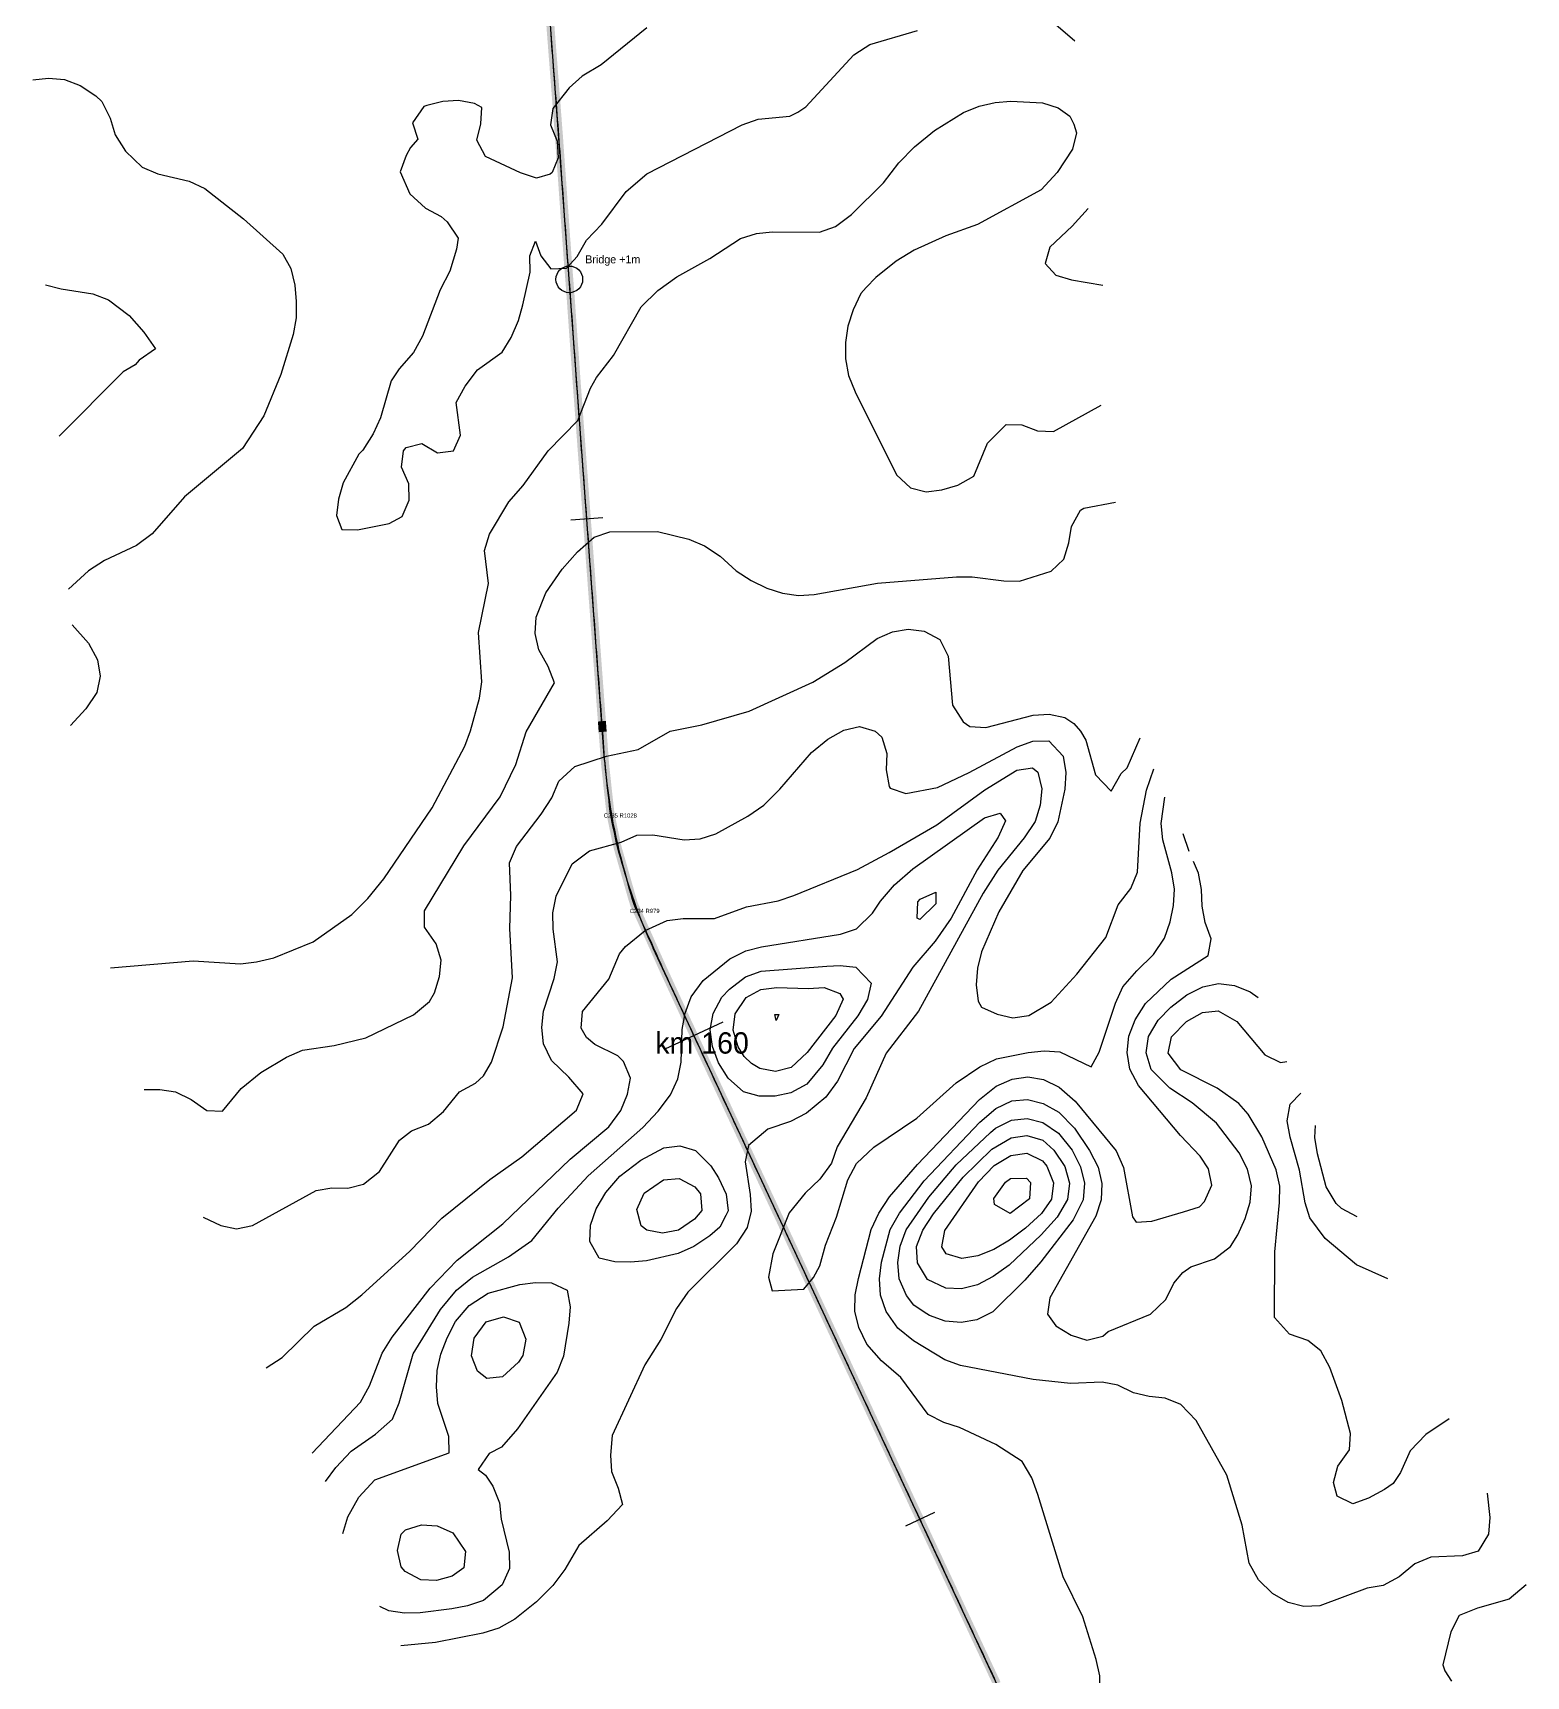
# Model space of a CAD drawing. Header units: metres. Extents: x 697254 to 930473, y 8023396 to 8227001.
# Drawn here: x 809044 to 811844, y 8103032 to 8106113 of the extents above; entities that cross this region are included whole.
import ezdxf

# ---------------------------------------------------------------- set-up
doc = ezdxf.new("R2010")
doc.units = ezdxf.units.M
for name, color, linetype in [('ALIGNMENT_FITTED', 4, 'Continuous'), ('CENTRELINE', 7, 'Continuous'), ('CHAINAGE', 7, 'Continuous'), ('CONTOUR_10M', 33, 'Continuous'), ('CONTOUR_INDEX_50M', 34, 'Continuous'), ('CURVE_LABELS', 4, 'Continuous'), ('GRADE_0-4', 3, 'Continuous'), ('GRADE_4-6', 2, 'Continuous'), ('GRADE_6-8', 30, 'Continuous'), ('PROFILE_FLAGS', 6, 'Continuous')]:
    doc.layers.add(name, color=color, linetype=linetype)

msp = doc.modelspace()

# ---------------------------------------------------------------- linework, layer by layer
at = {"layer": 'ALIGNMENT_FITTED'}
for p, q in [((810116.2, 8104749.6), (809983.4, 8106556)), ((811003.2, 8102693.6), (810207.4, 8104397.1))]:
    msp.add_line(p, q, dxfattribs=at)
for centre, radius, start, end in [((811141.6, 8104825), 1028.1, -175.7932, -163.9767), ((811094.3, 8104811.5), 979, -163.9767, -154.9608)]:
    msp.add_arc(centre, radius, start, end, dxfattribs=at)
at = {"layer": 'CENTRELINE'}
msp.add_polyline3d([(810847.6, 8103027.2, 1147.7), (810843.3, 8103036.3, 1147.4), (810839.1, 8103045.4, 1147.4), (810834.8, 8103054.4, 1147.6), (810830.6, 8103063.5, 1147.8), (810826.4, 8103072.6, 1147.5), (810822.1, 8103081.6, 1147.2), (810817.9, 8103090.7, 1146.9), (810813.6, 8103099.8, 1146.7), (810809.4, 8103108.8, 1146.9), (810805.2, 8103117.9, 1147.1), (810800.9, 8103127, 1147.3), (810796.7, 8103136, 1147), (810792.5, 8103145.1, 1146.8), (810788.2, 8103154.2, 1146.6), (810784, 8103163.2, 1146.5), (810779.7, 8103172.3, 1146.7), (810775.5, 8103181.4, 1146.9), (810771.3, 8103190.4, 1147), (810767, 8103199.5, 1147), (810762.8, 8103208.6, 1146.9), (810758.5, 8103217.6, 1146.8), (810754.3, 8103226.7, 1147), (810750.1, 8103235.7, 1147.6), (810745.8, 8103244.8, 1148.2), (810741.6, 8103253.9, 1148.4), (810737.3, 8103262.9, 1147.7), (810733.1, 8103272, 1147.1), (810728.9, 8103281.1, 1146.6), (810724.6, 8103290.1, 1146.2), (810720.4, 8103299.2, 1146.1), (810716.1, 8103308.3, 1146), (810711.9, 8103317.3, 1146), (810707.7, 8103326.4, 1145.9), (810703.4, 8103335.5, 1145.8), (810699.2, 8103344.5, 1145.7), (810694.9, 8103353.6, 1145.7), (810690.7, 8103362.7, 1145.9), (810686.5, 8103371.7, 1145.9), (810682.2, 8103380.8, 1145.8), (810678, 8103389.9, 1145.5), (810673.7, 8103398.9, 1145.3), (810669.5, 8103408, 1145.1), (810665.3, 8103417.1, 1145.1), (810661, 8103426.1, 1145.3), (810656.8, 8103435.2, 1145.5), (810652.5, 8103444.3, 1145.1), (810648.3, 8103453.3, 1144.5), (810644.1, 8103462.4, 1144), (810639.8, 8103471.5, 1143.6), (810635.6, 8103480.5, 1143.5), (810631.4, 8103489.6, 1143.5), (810627.1, 8103498.7, 1143.3), (810622.9, 8103507.7, 1143.1), (810618.6, 8103516.8, 1143), (810614.4, 8103525.8, 1142.7), (810610.2, 8103534.9, 1142.4), (810605.9, 8103544, 1142), (810601.7, 8103553, 1141.8), (810597.4, 8103562.1, 1141.6), (810593.2, 8103571.2, 1141.9), (810589, 8103580.2, 1142), (810584.7, 8103589.3, 1142), (810580.5, 8103598.4, 1142.1), (810576.2, 8103607.4, 1142.4), (810572, 8103616.5, 1142.8), (810567.8, 8103625.6, 1142.9), (810563.5, 8103634.6, 1142.8), (810559.3, 8103643.7, 1142.6), (810555, 8103652.8, 1142.2), (810550.8, 8103661.8, 1142.3), (810546.6, 8103670.9, 1142.9), (810542.3, 8103680, 1143.3), (810538.1, 8103689, 1143.3), (810533.8, 8103698.1, 1142.9), (810529.6, 8103707.2, 1142.5), (810525.4, 8103716.2, 1142), (810521.1, 8103725.3, 1141.3), (810516.9, 8103734.4, 1140.8), (810512.6, 8103743.4, 1140.6), (810508.4, 8103752.5, 1140.1), (810504.2, 8103761.6, 1139.3), (810499.9, 8103770.6, 1138.5), (810495.7, 8103779.7, 1137.8), (810491.4, 8103788.7, 1137.9), (810487.2, 8103797.8, 1138.3), (810483, 8103806.9, 1138.4), (810478.7, 8103815.9, 1138.4), (810474.5, 8103825, 1138.3), (810470.2, 8103834.1, 1138.1), (810466, 8103843.1, 1137.8), (810461.8, 8103852.2, 1137.5), (810457.5, 8103861.3, 1137.8), (810453.3, 8103870.3, 1138.2), (810449, 8103879.4, 1138.9), (810444.8, 8103888.5, 1139.5), (810440.6, 8103897.5, 1140.1), (810436.3, 8103906.6, 1140.7), (810432.1, 8103915.7, 1141.8), (810427.9, 8103924.7, 1143), (810423.6, 8103933.8, 1143.8), (810419.4, 8103942.9, 1144), (810415.1, 8103951.9, 1144.1), (810410.9, 8103961, 1144.2), (810406.7, 8103970.1, 1144.5), (810402.4, 8103979.1, 1145.6), (810398.2, 8103988.2, 1146.8), (810393.9, 8103997.3, 1147.7), (810389.7, 8104006.3, 1148.5), (810385.5, 8104015.4, 1149.3), (810381.2, 8104024.5, 1150.1), (810377, 8104033.5, 1150.6), (810372.7, 8104042.6, 1151), (810368.5, 8104051.6, 1151.1), (810364.3, 8104060.7, 1151.3), (810360, 8104069.8, 1151.7), (810355.8, 8104078.8, 1151.9), (810351.5, 8104087.9, 1151.8), (810347.3, 8104097, 1152.5), (810343.1, 8104106, 1153.6), (810338.8, 8104115.1, 1154.3), (810334.6, 8104124.2, 1154.6), (810330.3, 8104133.2, 1154.4), (810326.1, 8104142.3, 1154), (810321.9, 8104151.4, 1153.2), (810317.6, 8104160.4, 1153.7), (810313.4, 8104169.5, 1154.5), (810309.1, 8104178.6, 1154.8), (810304.9, 8104187.6, 1154.7), (810300.7, 8104196.7, 1154.4), (810296.4, 8104205.8, 1153.9), (810292.2, 8104214.8, 1153.1), (810288, 8104223.9, 1152.7), (810283.8, 8104233, 1152.5), (810279.6, 8104242.1, 1152), (810275.4, 8104251.2, 1150.8), (810271.1, 8104260.2, 1149.5), (810266.9, 8104269.3, 1148.1), (810262.7, 8104278.4, 1147), (810258.5, 8104287.5, 1146.7), (810254.3, 8104296.6, 1146.6), (810250.1, 8104305.6, 1146.2), (810245.9, 8104314.7, 1145.3), (810241.7, 8104323.8, 1144.5), (810237.5, 8104332.9, 1143.8), (810233.3, 8104342, 1143.3), (810229.1, 8104351, 1143.1), (810224.9, 8104360.1, 1142.8), (810220.8, 8104369.3, 1142.4), (810216.7, 8104378.4, 1142), (810212.6, 8104387.5, 1141.6), (810208.6, 8104396.7, 1141.1), (810204.5, 8104405.8, 1140.8), (810200.4, 8104415, 1140.7), (810196.3, 8104424.1, 1140.6), (810192.2, 8104433.2, 1140.1), (810188.1, 8104442.3, 1139.4), (810184, 8104451.5, 1138.7), (810179.9, 8104460.6, 1137.9), (810175.7, 8104469.7, 1137), (810171.6, 8104478.8, 1136.5), (810168.6, 8104488.4, 1135.9), (810165.8, 8104498, 1135.3), (810163.1, 8104507.6, 1134.6), (810160.3, 8104517.2, 1134), (810157.6, 8104526.8, 1133.4), (810154.8, 8104536.4, 1132.7), (810152, 8104546.1, 1132), (810149.3, 8104555.7, 1131.2), (810146.5, 8104565.3, 1130.6), (810143.7, 8104574.9, 1130.2), (810141, 8104584.5, 1129.7), (810138.7, 8104594.3, 1129.3), (810136.6, 8104604.1, 1128.9), (810134.6, 8104613.9, 1128.3), (810132.5, 8104623.7, 1127.7), (810130.5, 8104633.5, 1127), (810128.5, 8104643.3, 1126.4), (810126.8, 8104653.1, 1125.9), (810125.7, 8104663.1, 1125.7), (810124.6, 8104673, 1125.5), (810123.5, 8104683, 1125.1), (810122.4, 8104692.9, 1124.6), (810121.3, 8104702.9, 1124), (810120.3, 8104712.8, 1123.3), (810119.2, 8104722.8, 1122.2), (810118.1, 8104732.7, 1121.2), (810117.1, 8104742.7, 1120.4), (810116.3, 8104752.6, 1119.9), (810115.6, 8104762.6, 1119.3), (810114.8, 8104772.6, 1118.7), (810114.1, 8104782.6, 1118), (810113.3, 8104792.6, 1117.4), (810112.6, 8104802.5, 1116.7), (810111.9, 8104812.5, 1115.9), (810111.1, 8104822.5, 1115.2), (810110.4, 8104832.5, 1114.4), (810109.6, 8104842.5, 1114), (810108.9, 8104852.4, 1113.5), (810108.1, 8104862.4, 1113), (810107.4, 8104872.4, 1112.7), (810106.7, 8104882.4, 1112.2), (810105.9, 8104892.4, 1111.8), (810105.2, 8104902.3, 1112.5), (810104.4, 8104912.3, 1113.4), (810103.7, 8104922.3, 1114.2), (810102.9, 8104932.3, 1114.3), (810102.2, 8104942.3, 1114.2), (810101.5, 8104952.2, 1114.2), (810100.7, 8104962.2, 1114.2), (810100, 8104972.2, 1114.1), (810099.2, 8104982.2, 1114), (810098.5, 8104992.2, 1113.7), (810097.7, 8105002.1, 1113.3), (810097, 8105012.1, 1112.8), (810096.3, 8105022.1, 1112.4), (810095.5, 8105032.1, 1112.2), (810094.8, 8105042.1, 1111.9), (810094, 8105052, 1112), (810093.3, 8105062, 1112.3), (810092.5, 8105072, 1112.6), (810091.8, 8105082, 1112.7), (810091.1, 8105092, 1112.4), (810090.3, 8105101.9, 1112.1), (810089.6, 8105111.9, 1111.8), (810088.8, 8105121.9, 1111.6), (810088.1, 8105131.9, 1111.5), (810087.4, 8105141.9, 1111.3), (810086.6, 8105151.8, 1111.1), (810085.9, 8105161.8, 1110.8), (810085.1, 8105171.8, 1110.5), (810084.4, 8105181.8, 1109.5), (810083.6, 8105191.8, 1108.4), (810082.9, 8105201.8, 1107.4), (810082.2, 8105211.7, 1106.7), (810081.4, 8105221.7, 1106), (810080.7, 8105231.7, 1105.3), (810079.9, 8105241.7, 1105.1), (810079.2, 8105251.7, 1104.9), (810078.4, 8105261.6, 1104.7), (810077.7, 8105271.6, 1104.5), (810077, 8105281.6, 1104.2), (810076.2, 8105291.6, 1104), (810075.5, 8105301.6, 1103.4), (810074.7, 8105311.5, 1102.8), (810074, 8105321.5, 1102.3), (810073.2, 8105331.5, 1101.7), (810072.5, 8105341.5, 1101.2), (810071.8, 8105351.5, 1100.7), (810071, 8105361.4, 1100.3), (810070.3, 8105371.4, 1100), (810069.5, 8105381.4, 1099.7), (810068.8, 8105391.4, 1099.6), (810068, 8105401.4, 1099.5), (810067.3, 8105411.3, 1099.5), (810066.6, 8105421.3, 1099.5), (810065.8, 8105431.3, 1099.6), (810065.1, 8105441.3, 1099.7), (810064.3, 8105451.3, 1099.6), (810063.6, 8105461.2, 1099.3), (810062.9, 8105471.2, 1099), (810062.2, 8105481.2, 1098.6), (810061.5, 8105491.2, 1097.9), (810060.8, 8105501.2, 1097.4), (810060.1, 8105511.2, 1096.9), (810059.4, 8105521.1, 1097), (810058.6, 8105531.1, 1096.9), (810057.9, 8105541.1, 1096.8), (810057.2, 8105551.1, 1096.3), (810056.5, 8105561.1, 1095.8), (810055.8, 8105571.1, 1095.4), (810055.1, 8105581, 1095.3), (810054.4, 8105591, 1095.2), (810053.7, 8105601, 1095.2), (810053, 8105611, 1094.3), (810052.3, 8105621, 1093.4), (810051.5, 8105630.9, 1092.5), (810050.8, 8105640.9, 1091.7), (810050, 8105650.9, 1090.8), (810049.2, 8105660.9, 1089.9), (810048.4, 8105670.9, 1089), (810047.6, 8105680.8, 1088.1), (810046.9, 8105690.8, 1087.2), (810046.2, 8105700.8, 1086.3), (810045.5, 8105710.8, 1086.8), (810044.8, 8105720.8, 1087.5), (810044, 8105730.7, 1087.9), (810043.3, 8105740.7, 1088.1), (810042.6, 8105750.7, 1088.3), (810041.9, 8105760.7, 1088.5), (810041.2, 8105770.7, 1088.7), (810040.5, 8105780.7, 1088.9), (810039.7, 8105790.6, 1089.3), (810039, 8105800.6, 1089.9), (810038.3, 8105810.6, 1090.5), (810037.6, 8105820.6, 1090.7), (810036.9, 8105830.6, 1090.2), (810036.2, 8105840.5, 1089.7), (810035.5, 8105850.5, 1089.4), (810034.7, 8105860.5, 1089.7), (810034, 8105870.5, 1090), (810033.3, 8105880.5, 1090.3), (810032.6, 8105890.5, 1090.3), (810031.9, 8105900.4, 1090.3), (810031.2, 8105910.4, 1090.3), (810030.5, 8105920.4, 1089.9), (810029.7, 8105930.4, 1089.4), (810028.9, 8105940.4, 1088.9), (810028.2, 8105950.3, 1089.2), (810027.4, 8105960.3, 1089.4), (810026.6, 8105970.3, 1089.7), (810025.9, 8105980.3, 1090.1), (810025.1, 8105990.3, 1090.5), (810024.3, 8106000.2, 1090.9), (810023.5, 8106010.2, 1091.2), (810022.8, 8106020.2, 1091.5), (810022, 8106030.2, 1091.8), (810021.2, 8106040.1, 1091.8), (810020.5, 8106050.1, 1091.7), (810019.7, 8106060.1, 1091.7), (810018.9, 8106070.1, 1092.1), (810018.1, 8106080.1, 1092.8), (810017.4, 8106090, 1093.4), (810016.6, 8106100, 1093.7), (810015.8, 8106110, 1093.7), (810015.1, 8106120, 1093.8)], dxfattribs=at)
at = {"layer": 'CHAINAGE'}
for p, q in [((810112.8, 8105204), (810053, 8105199.5)), ((810338.2, 8104258.2), (810229.3, 8104207.8)), ((810734.8, 8103339.1), (810680.5, 8103313.7))]:
    msp.add_line(p, q, dxfattribs=at)
at = {"layer": 'CONTOUR_10M'}
for points, elevation in [([(810909.8, 8106173.4), (810998.2, 8106097.8)], 1090), ([(810195.3, 8106122.5), (810109.8, 8106053.2), (810074.1, 8106032), (810050, 8106010.1), (810019.2, 8105971.3), (810014.7, 8105940.6), (810027.5, 8105909.7), (810029.4, 8105878.9), (810018, 8105850.9), (810013.9, 8105848.3), (809988.3, 8105840.7), (809958.8, 8105850.7), (809893.2, 8105880.9), (809876.7, 8105911.9), (809884.1, 8105942.6), (809886, 8105973.3), (809872, 8105980.5), (809842.5, 8105986.1), (809812.9, 8105984.5), (809783.2, 8105977), (809777.1, 8105975), (809756.2, 8105944.5), (809765.9, 8105913.6), (809752.4, 8105898.1), (809744.3, 8105883.1), (809733.1, 8105852.5), (809751.1, 8105811), (809780.3, 8105784.6), (809809.7, 8105768.6), (809820.8, 8105758.9), (809841.6, 8105727.8), (809838.3, 8105707.5), (809825.8, 8105666.5), (809807.6, 8105631.5), (809774.8, 8105544.2), (809758.1, 8105513.7), (809731.2, 8105483.3), (809716.3, 8105460.4), (809695.8, 8105391.5), (809682.4, 8105361), (809663.2, 8105330.5), (809655.1, 8105323.2), (809626, 8105269.5), (809617.2, 8105238.9), (809613.5, 8105208.2), (809623.4, 8105182.2), (809652.9, 8105181.1), (809712.3, 8105193), (809736.4, 8105206.3), (809749.5, 8105236.9), (809749.2, 8105267.7), (809735.5, 8105298.6), (809739, 8105329.4), (809744, 8105335.5), (809773.7, 8105342.9), (809803, 8105325.7), (809832.7, 8105329.5), (809846.2, 8105358.5), (809838.1, 8105420.2), (809854.5, 8105450.7), (809877.8, 8105481.1), (809924.2, 8105514.2), (809940.9, 8105541.7), (809954.7, 8105573.5), (809962.8, 8105602.9), (809976.7, 8105664.3), (809975.8, 8105695.1), (809986.5, 8105722.4), (809996.5, 8105694.7), (810015.3, 8105670.5), (810044.9, 8105671.6), (810064.7, 8105693.7), (810082.5, 8105724.2), (810111.3, 8105754.6), (810156.8, 8105815.4), (810195.5, 8105849), (810374.4, 8105940.6), (810404.2, 8105951), (810463.4, 8105957.1), (810478.8, 8105964.4), (810493.3, 8105974), (810583.5, 8106072), (810604.6, 8106085.6), (810613.4, 8106090.9), (810702.6, 8106117.5)], 1090), ([(811023, 8105783.9), (810992.9, 8105750.5), (810951.1, 8105711.2), (810942.1, 8105680.6), (810962, 8105658.8), (810991.4, 8105650.1), (811050.5, 8105640)], 1090), ([(809068.1, 8105640.8), (809097.5, 8105633.1), (809156.6, 8105623.9), (809186, 8105612.8), (809224.9, 8105583.2), (809252.4, 8105552), (809273.9, 8105520.9), (809243.5, 8105499.4), (809235.8, 8105490.7), (809213.6, 8105477.8), (809093.4, 8105357.1)], 1110), ([(809252.6, 8104132), (809282.2, 8104132.1), (809311.7, 8104127.7), (809341.1, 8104113.6), (809370.4, 8104092.8), (809399.9, 8104091.3), (809434.5, 8104133.9), (809471.6, 8104164.1), (809519.8, 8104192.9), (809549.6, 8104205.8), (809608.9, 8104214.4), (809668.3, 8104228.8), (809757.7, 8104272.3), (809787.6, 8104297.2), (809797, 8104313.1), (809806.7, 8104343.7), (809809.7, 8104374.5), (809800.3, 8104405.4), (809778.4, 8104436.5), (809778.4, 8104467.2), (809852.4, 8104589.2), (809920.1, 8104680.5), (809949.8, 8104741.6), (809969.3, 8104802.8), (810022.5, 8104894.3), (810010.2, 8104925.3), (809993.2, 8104956.3), (809986.3, 8104987.2), (809987.9, 8105017.9), (810006.2, 8105063.4), (810036.5, 8105107.6), (810065.6, 8105139.9), (810096.5, 8105167.4), (810126.3, 8105177.5), (810215.1, 8105178.4), (810274, 8105163.6), (810303.4, 8105151.4), (810332.7, 8105131.7), (810362.7, 8105104.6), (810391.2, 8105086.2), (810420.6, 8105071.8), (810450, 8105062.6), (810479.6, 8105058.4), (810509.2, 8105060.3), (810627.8, 8105081.1), (810775.9, 8105093), (810805.5, 8105093.3), (810864.6, 8105085.5), (810894.2, 8105084.9), (810953.6, 8105103.8), (810977.5, 8105126.2), (810986.9, 8105156.8), (810991.9, 8105187.5), (811008.5, 8105218), (811014.6, 8105222), (811073.9, 8105233.3)], 1110), ([(809363.6, 8103892.8), (809396.7, 8103876.9), (809426.2, 8103871.2), (809455.9, 8103877.5), (809575.2, 8103942.7), (809604.9, 8103947.9), (809634.5, 8103946.9), (809664.2, 8103954.7), (809694.1, 8103978.7), (809731.4, 8104037.2), (809754.4, 8104054.6), (809786, 8104067.1), (809814.1, 8104090.6), (809844.1, 8104127.8), (809874.1, 8104144.1), (809889.2, 8104157.9), (809904.3, 8104183.5), (809925.8, 8104249.6), (809943.7, 8104341.7), (809938.6, 8104434.1), (809940.6, 8104495.6), (809938, 8104557.1), (809950.8, 8104587.7), (809997.5, 8104648.6), (810017, 8104679), (810030.5, 8104710.4), (810060.5, 8104737.5), (810120, 8104756.8), (810179.3, 8104769.4), (810239, 8104803.7), (810298.4, 8104815.5), (810387.5, 8104841.5), (810506.7, 8104895.7), (810566.4, 8104932.4), (810627.4, 8104977.6), (810656, 8104989.9), (810685.7, 8104995), (810715.2, 8104991.5), (810745, 8104975.8), (810760.5, 8104944.8), (810768.7, 8104852.4), (810788.7, 8104821.3), (810801.3, 8104812.5), (810830.9, 8104810.9), (810920, 8104833.9), (810949.6, 8104835.7), (810979.1, 8104829.3), (810995.8, 8104818.2), (811008.3, 8104803.7), (811018.4, 8104787.1), (811036.7, 8104722.2), (811065.8, 8104691.4), (811084.8, 8104724.6), (811096, 8104735.2), (811120.7, 8104791.5)], 1120), ([(809481.5, 8103610.1), (809511.4, 8103630), (809571.4, 8103688.3), (809631.1, 8103723.6), (809661.1, 8103747.2), (809751, 8103829.1), (809811.1, 8103891.1), (809901, 8103963.6), (809960.8, 8104005.7), (810063.7, 8104093.7), (810075.9, 8104124.3), (810049.2, 8104155.5), (810016.9, 8104186.7), (810001.8, 8104217.7), (809998.3, 8104248.5), (810001.6, 8104279.3), (810021.6, 8104340.5), (810028, 8104371.2), (810019.5, 8104432.8), (810019, 8104463.6), (810025.2, 8104494.3), (810055.6, 8104555.4), (810087.7, 8104579.4), (810147.2, 8104596), (810176.9, 8104608.8), (810206.5, 8104609.4), (810265.6, 8104600.4), (810295.2, 8104602.3), (810324.9, 8104611.3), (810384.6, 8104644.6), (810414.5, 8104665), (810444.5, 8104695), (810504.3, 8104764), (810534.7, 8104789), (810564.5, 8104805.9), (810594.2, 8104812.7), (810623.7, 8104803.6), (810635.8, 8104792.8), (810645.4, 8104761.9), (810644.4, 8104731.2), (810649.5, 8104700.3), (810651.6, 8104696.9), (810681.1, 8104686.9), (810740.4, 8104698), (810800, 8104726.2), (810889.5, 8104774.4), (810919.3, 8104785), (810948.9, 8104785.7), (810976.2, 8104757), (810981.1, 8104726.1), (810979.1, 8104695.4), (810965.8, 8104634), (810950.9, 8104603.5), (810900.1, 8104542.7), (810855.3, 8104465.3), (810823, 8104390), (810815.4, 8104359.4), (810813.1, 8104328.6), (810816.5, 8104297.8), (810823, 8104286.8), (810852.4, 8104273.2), (810881.9, 8104266.2), (810911.5, 8104270.9), (810953.8, 8104295.7), (811001.5, 8104348.2), (811056, 8104417.3), (811079.4, 8104478.5), (811102.9, 8104508.9), (811115.7, 8104539.5), (811120.7, 8104631.7), (811132.5, 8104693.1), (811145.8, 8104733.4)], 1130), ([(809567.9, 8103450.2), (809658.5, 8103545.9), (809675.1, 8103576.5), (809699, 8103637.6), (809718, 8103668.1), (809789.3, 8103759.4), (809839.6, 8103812.2), (809925.4, 8103880.4), (810051.7, 8104001.6), (810124.3, 8104062), (810146.5, 8104092.5), (810159.1, 8104123.1), (810164.8, 8104153.7), (810151.8, 8104184.7), (810141.1, 8104195), (810097.7, 8104216.3), (810082.5, 8104229.9), (810072.2, 8104247.4), (810074.9, 8104278.2), (810124.3, 8104339), (810144, 8104386.4), (810155.7, 8104400), (810192.5, 8104430.3), (810233.7, 8104449), (810263.4, 8104452.8), (810322.5, 8104452.4), (810382, 8104474.5), (810441.4, 8104485.9), (810471.1, 8104496.1), (810590.2, 8104544.7), (810649.8, 8104576.7), (810739.4, 8104628), (810829.1, 8104694.1), (810888.9, 8104730.5), (810918.5, 8104735.3), (810928.8, 8104726.9), (810936, 8104696), (810933, 8104665.3), (810923.4, 8104634.7), (810902.9, 8104604.2), (810853.7, 8104543.4), (810826.2, 8104499.9), (810704.5, 8104279), (810644.2, 8104200.5), (810606.9, 8104116.3), (810552.2, 8104024.9), (810541.9, 8103994.2), (810519.6, 8103963.8), (810492.3, 8103937.7), (810462.2, 8103901), (810431.4, 8103824.2), (810423.5, 8103780.6), (810430.4, 8103754.7), (810489.6, 8103757.9), (810507.8, 8103779.4), (810519.9, 8103801.7), (810530.1, 8103840.6), (810550.8, 8103892.8), (810572.4, 8103963), (810588.5, 8103993.5), (810621.3, 8104023.8), (810701.5, 8104078.7), (810775.6, 8104144.6), (810819.5, 8104174.7), (810851.1, 8104189.4), (810910.5, 8104201.7), (810940.1, 8104204.8), (810969.7, 8104202.8), (811028.4, 8104174.9), (811043.6, 8104202.1), (811073.9, 8104293.9), (811088.2, 8104324.5), (811114, 8104354.9), (811145.6, 8104385.2), (811166, 8104415.6), (811176.9, 8104446.2), (811182.9, 8104476.9), (811184.7, 8104507.7), (811179.6, 8104538.5), (811162.7, 8104600.3), (811159.9, 8104631.1), (811166.4, 8104680.1)], 1140), ([(810703.8, 8104484.1), (810707.7, 8104489.2), (810737.5, 8104501.9), (810737.2, 8104480.3), (810707.1, 8104450.6), (810702.5, 8104453.4), (810703.8, 8104484.1)], 1160), ([(810532.6, 8104363.6), (810557.9, 8104364.8), (810587.4, 8104361.2), (810616, 8104331.6), (810609.3, 8104300.9), (810591.3, 8104270.4), (810543.4, 8104209.6), (810525.5, 8104178.4), (810495.4, 8104141.9), (810465.6, 8104126), (810435.9, 8104119.7), (810406.3, 8104119.6), (810376.8, 8104127.9), (810347.6, 8104153.6), (810330, 8104182), (810318.4, 8104213), (810314.2, 8104243.8), (810319.8, 8104274.5), (810335.8, 8104305), (810350.1, 8104320.3), (810380.1, 8104343.5), (810409.8, 8104354.2), (810532.6, 8104363.6)], 1160), ([(810381.5, 8104304.3), (810409.3, 8104319.4), (810438.9, 8104323.6), (810498.1, 8104321.2), (810527.7, 8104323.1), (810557.1, 8104311.8), (810563.4, 8104301.6), (810549.5, 8104271.1), (810496.3, 8104201.4), (810466.3, 8104173.6), (810436.6, 8104166.1), (810407.1, 8104171.5), (810391.9, 8104181.1), (810377.8, 8104194.2), (810366.5, 8104212.3), (810357.1, 8104243.2), (810361.2, 8104273.9), (810381.5, 8104304.3)], 1170), ([(811770.9, 8103375.7), (811776, 8103329.5), (811773.6, 8103298.8), (811754.4, 8103266.9), (811724.7, 8103258.2), (811665.5, 8103255.4), (811635.7, 8103243), (811605.8, 8103218.7), (811575.9, 8103202.2), (811546.3, 8103197.2), (811457, 8103164.3), (811427.4, 8103163.2), (811397.9, 8103170.4), (811368.6, 8103187.6), (811342.5, 8103213), (811325, 8103244), (811311.4, 8103315.7), (811283.2, 8103409), (811225.6, 8103511.7), (811196.4, 8103541.8), (811167, 8103553.8), (811137.5, 8103556.4), (811108, 8103563.7), (811078.6, 8103577.9), (811049.1, 8103583.8), (810989.9, 8103581.1), (810919.7, 8103588.6), (810783.3, 8103614.8), (810753.9, 8103625.1), (810695.3, 8103661), (810666, 8103684.9), (810644.1, 8103715.8), (810633.4, 8103746.7), (810631.7, 8103777.5), (810635.2, 8103808.2), (810651.5, 8103869.5), (810669.3, 8103900), (810715.5, 8103960.9), (810819.8, 8104071), (810849.7, 8104096.5), (810879.5, 8104110.6), (810909.2, 8104113.1), (810938.6, 8104106.1), (810968, 8104089.5), (810997.1, 8104059.7), (811025.6, 8104017.7), (811041.6, 8103986.7), (811048.3, 8103955.9), (811047.2, 8103925.1), (811037.1, 8103894.5), (810951.2, 8103741.9), (810946.7, 8103711.2), (810962, 8103689.4), (810991.3, 8103671.3), (811020.7, 8103662.3), (811050.4, 8103669.5), (811060.5, 8103678.7), (811139.8, 8103710.9), (811168.7, 8103738.7), (811183.6, 8103769.2), (811200.1, 8103789), (811215.5, 8103799.5), (811259.7, 8103814.8), (811289.6, 8103838.1), (811303.7, 8103859.7), (811317.3, 8103890.3), (811326.8, 8103920.9), (811329.4, 8103951.6), (811321.5, 8103982.5), (811305.9, 8104013.5), (811263.5, 8104068.8), (811218, 8104107.2), (811175.8, 8104134.9), (811141.3, 8104169.8), (811131.6, 8104200.8), (811136.2, 8104231.5), (811154.4, 8104262), (811178, 8104286.4), (811208, 8104309.5), (811237.8, 8104324.8), (811267.5, 8104330.7), (811297, 8104326.9), (811326.4, 8104315.1), (811341.8, 8104304.6)], 1160), ([(810435.7, 8104272.8), (810442.7, 8104272.7), (810438, 8104261.3), (810435.7, 8104272.8)], 1180), ([(811699.5, 8103514.7), (811655.8, 8103485.2), (811626.4, 8103454.8), (811608.7, 8103414.3), (811594.6, 8103393.8), (811578.6, 8103382.1), (811548.8, 8103366), (811519.1, 8103355.3), (811489.7, 8103370), (811483.1, 8103395.5), (811491, 8103426.1), (811512.7, 8103456.6), (811514.6, 8103487.3), (811498.3, 8103549.1), (811476.3, 8103611), (811458.9, 8103642), (811434.9, 8103661.3), (811400.7, 8103673.6), (811372.1, 8103704.8), (811372.8, 8103827.9), (811381.8, 8103920.1), (811382, 8103950.8), (811375.6, 8103981.7), (811348.4, 8104043.7), (811323, 8104086.1), (811305.6, 8104105.8), (811264.5, 8104134.9), (811196.6, 8104169), (811172.7, 8104200.1), (811179.4, 8104230.8), (811207.2, 8104259.7), (811237.1, 8104276.3), (811266.7, 8104279.7), (811301.8, 8104259.7), (811354.2, 8104197.3), (811383.6, 8104183), (811395.1, 8104184.8)], 1170), ([(811584.6, 8103776.9), (811525.8, 8103803.7), (811467.4, 8103853.1), (811438.4, 8103891.5), (811429.7, 8103919.4), (811419, 8103981.1), (811401.4, 8104042.9), (811395.9, 8104073.7), (811401.6, 8104104.4), (811421.4, 8104125.4)], 1180), ([(810839.6, 8104051.3), (810849.2, 8104059.5), (810879, 8104074.5), (810908.6, 8104077.6), (810938.1, 8104070.3), (810967.4, 8104050.4), (810992.6, 8104018.2), (811008.6, 8103987.2), (811016.2, 8103956.3), (811013.8, 8103925.6), (810994.5, 8103888), (810934.2, 8103809.3), (810904.1, 8103774.6), (810844, 8103715.5), (810814.2, 8103700.3), (810784.5, 8103695.5), (810755, 8103698.1), (810725.6, 8103708.3), (810715.7, 8103714.7), (810696.3, 8103728.1), (810682.2, 8103746), (810668.7, 8103776.9), (810666.3, 8103807.8), (810670.3, 8103838.5), (810681.4, 8103869.1), (810723.9, 8103930), (810775.6, 8103990.7), (810839.6, 8104051.3)], 1170), ([(811527.2, 8103893.2), (811497.8, 8103909.2), (811488.2, 8103918.5), (811469.2, 8103949.5), (811452.7, 8104011.3), (811447.8, 8104042.2), (811449, 8104064.6)], 1190), ([(810184.4, 8103999.6), (810227.3, 8104022.5), (810257, 8104026.6), (810286.4, 8104017.6), (810315.6, 8103989.3), (810330, 8103966.7), (810344.4, 8103935.7), (810347.6, 8103904.8), (810343.8, 8103895.7), (810332, 8103874.3), (810313.6, 8103857.7), (810283.7, 8103838.1), (810253.9, 8103824.7), (810194.6, 8103810.7), (810164.9, 8103808.3), (810135.4, 8103808.9), (810105.9, 8103816), (810088.6, 8103847.2), (810090, 8103877.9), (810100.6, 8103908.6), (810118.6, 8103939.1), (810145, 8103969.4), (810184.4, 8103999.6)], 1160), ([(810842.4, 8104020.5), (810878.5, 8104041.6), (810908.1, 8104045.8), (810937.6, 8104036.9), (810958.8, 8104018.7), (810978.9, 8103987.7), (810987.7, 8103956.8), (810984.3, 8103926.1), (810965, 8103892.9), (810934.9, 8103859.4), (810874.9, 8103802.8), (810845, 8103781.3), (810815.2, 8103766), (810785.5, 8103758.5), (810755.9, 8103759.8), (810721.8, 8103776.1), (810702.6, 8103807.2), (810701.2, 8103838), (810712.6, 8103868.6), (810733.2, 8103899.1), (810788.6, 8103968.1), (810842.4, 8104020.5)], 1180), ([(810846.5, 8103989.7), (810878, 8104008.6), (810907.7, 8104012.9), (810937, 8103998.4), (810945.5, 8103988.2), (810958.1, 8103957.2), (810953.9, 8103926.5), (810935.5, 8103899.4), (810905.5, 8103871.9), (810875.6, 8103849.6), (810845.8, 8103832.3), (810816, 8103820.6), (810786.3, 8103815.1), (810756.9, 8103824.3), (810748.3, 8103837.3), (810754, 8103868), (810817.2, 8103959.3), (810846.5, 8103989.7)], 1190), ([(810190.2, 8103938), (810226.4, 8103962.7), (810256, 8103965.4), (810285.4, 8103949.7), (810295.8, 8103936.4), (810298.4, 8103905.6), (810284.5, 8103888.9), (810254.6, 8103868.6), (810224.9, 8103862.6), (810195.4, 8103868.7), (810185, 8103876.5), (810176.8, 8103907.4), (810190.2, 8103938)], 1170), ([(809625.1, 8103299.9), (809635, 8103330.9), (809655.4, 8103368), (809685.5, 8103400.7), (809824.5, 8103451.1), (809824, 8103481.9), (809803.8, 8103543.8), (809801.1, 8103574.6), (809802.5, 8103605.3), (809809.1, 8103636), (809820.8, 8103666.6), (809836.6, 8103697.1), (809862.2, 8103727.5), (809897.8, 8103750.2), (809957.2, 8103766.7), (809986.9, 8103770.4), (810016.4, 8103769.4), (810045.8, 8103755.8), (810051.5, 8103724.7), (810049, 8103693.9), (810039.2, 8103632.5), (810027.1, 8103602), (809953.2, 8103495.8), (809923.1, 8103461.9), (809899.5, 8103450), (809879.1, 8103419.6), (809892.7, 8103409.4), (809906.8, 8103388.4), (809919.3, 8103357.4), (809922.5, 8103326.6), (809937.2, 8103264.8), (809938, 8103234.1), (809924.2, 8103203.5), (809889.2, 8103174.1), (809859.4, 8103164.2), (809829.8, 8103158.5), (809770.5, 8103151.3), (809740.9, 8103150.7), (809711.4, 8103154.7), (809694.7, 8103162.8)], 1160), ([(809894.4, 8103696.3), (809926.7, 8103706.2), (809956.2, 8103696.2), (809968.3, 8103664.4), (809962.8, 8103633.7), (809955, 8103621.2), (809925, 8103593.7), (809895.4, 8103590.2), (809877.8, 8103604.2), (809866.4, 8103632.9), (809871.9, 8103665.8), (809894.4, 8103696.3)], 1170), ([(809734.9, 8103298.6), (809743.2, 8103306.7), (809772.9, 8103315.9), (809802.5, 8103313.9), (809831.9, 8103300.8), (809855.6, 8103266.1), (809852.2, 8103235.3), (809830.7, 8103219.9), (809801, 8103211.8), (809771.4, 8103213.1), (809742.1, 8103228.5), (809734.7, 8103237.1), (809727.6, 8103268), (809734.9, 8103298.6)], 1170)]:
    msp.add_lwpolyline(points, dxfattribs=dict(at, elevation=elevation))
at = {"layer": 'CONTOUR_INDEX_50M'}
for points, elevation in [([(809044.2, 8106024.7), (809073.8, 8106028.2), (809103.4, 8106025.4), (809132.8, 8106014.5), (809162.1, 8105995.1), (809173.4, 8105984), (809189.2, 8105953), (809198.5, 8105922.1), (809217.7, 8105891), (809248.9, 8105861.3), (809278.3, 8105848.8), (809337.2, 8105834.8), (809366.6, 8105820.9), (809439.1, 8105764.6), (809512.7, 8105698.2), (809528.1, 8105671), (809535.6, 8105640.1), (809538.2, 8105609.3), (809537.6, 8105578.5), (809532, 8105547.8), (809509.4, 8105472.5), (809477.5, 8105394.8), (809437.3, 8105333.9), (809328.8, 8105243.2), (809268.2, 8105174.1), (809238.5, 8105152.2), (809178.7, 8105123.6), (809148.8, 8105104.6), (809110.8, 8105070)], 1100), ([(809189.8, 8104360.3), (809345, 8104373.2), (809433.7, 8104367.9), (809463.3, 8104371.3), (809495.9, 8104379.1), (809569.5, 8104408.8), (809642.1, 8104460), (809672.2, 8104490.3), (809702.3, 8104527.1), (809793.1, 8104660), (809854, 8104775.8), (809864.6, 8104804.4), (809881.6, 8104865.7), (809885.9, 8104896.4), (809879.5, 8104988.8), (809898.6, 8105080.8), (809891.1, 8105142.5), (809900.5, 8105173.1), (809936.5, 8105234.1), (809963.3, 8105264.5), (810010.2, 8105329.5), (810066.1, 8105386), (810089.8, 8105447.2), (810101, 8105467.1), (810133, 8105508.1), (810184.9, 8105599.6), (810215.9, 8105629.9), (810251.8, 8105655.9), (810313.7, 8105690), (810371.2, 8105727.4), (810401, 8105736.6), (810430.6, 8105739.7), (810519.4, 8105739.2), (810549.1, 8105750), (810579, 8105772.3), (810639.1, 8105832), (810668.2, 8105869.3), (810697.2, 8105899.6), (810734.8, 8105929.8), (810789, 8105963.8), (810818.8, 8105975.7), (810848.5, 8105982.6), (810878.1, 8105985.2), (810937.2, 8105981.7), (810966.7, 8105972.6), (810988.5, 8105956.8), (810995.8, 8105941.8), (811001, 8105925.8), (810993.4, 8105895.2), (810964.9, 8105851), (810934.8, 8105818.9), (810815.5, 8105753.8), (810756, 8105732.3), (810696.4, 8105705.3), (810663.1, 8105684.8), (810624.5, 8105654.6), (810606.6, 8105635.4), (810596.9, 8105624.2), (810582.1, 8105593.7), (810572.5, 8105563), (810567.7, 8105532.3), (810568.2, 8105501.6), (810573.7, 8105470.7), (810585.9, 8105439.8), (810663.5, 8105284.7), (810689.7, 8105260.1), (810719.2, 8105252.7), (810748.8, 8105256.3), (810778.5, 8105264.9), (810808.4, 8105282.1), (810833.9, 8105343.7), (810869, 8105378.9), (810898.6, 8105378.2), (810928, 8105366.9), (810957.6, 8105365.9), (811047.1, 8105415.1)], 1100), ([(809117.7, 8105003), (809148.8, 8104969), (809165.4, 8104937.9), (809170.4, 8104907.1), (809164, 8104876.4), (809143.4, 8104846), (809114.9, 8104814.7)], 1100), ([(809592.6, 8103397.3), (809612.2, 8103423.6), (809640.8, 8103453.9), (809686.7, 8103486.1), (809718.3, 8103514.3), (809731.1, 8103544.9), (809757.2, 8103636.8), (809808.6, 8103719.8), (809838.7, 8103755.7), (809868.7, 8103780.5), (809935.9, 8103818.7), (809979.5, 8103848.8), (810029.2, 8103909.6), (810085.1, 8103970.3), (810188.1, 8104061.1), (810216.7, 8104091.4), (810239.8, 8104121.9), (810253.7, 8104152.4), (810259.7, 8104183.1), (810261.7, 8104244.6), (810267.3, 8104275.3), (810278.6, 8104305.9), (810301.1, 8104336.3), (810351, 8104377), (810380.8, 8104391.9), (810410.5, 8104399.3), (810558.8, 8104423.5), (810588.5, 8104433.6), (810618.6, 8104463), (810633.3, 8104485.2), (810660, 8104515.6), (810693.9, 8104545.8), (810828.3, 8104641.7), (810858.1, 8104649.9), (810867.9, 8104635.5), (810854.1, 8104604.9), (810814.5, 8104544), (810766.3, 8104453.1), (810736.1, 8104410.4), (810694, 8104361.2), (810634.5, 8104269.8), (810584.2, 8104209), (810552.6, 8104147.9), (810530.8, 8104117.5), (810494.6, 8104087.8), (810464.8, 8104072.3), (810422.5, 8104057.6), (810385.9, 8104027.3), (810379.8, 8103996.7), (810389.3, 8103935), (810390.9, 8103904.2), (810383.4, 8103873.5), (810363.8, 8103843.1), (810272.1, 8103752.1), (810251.3, 8103721.7), (810221.9, 8103663.4), (810191.6, 8103615.8), (810130.5, 8103483.8), (810127.2, 8103446.6), (810129, 8103415.8), (810141.8, 8103384.9), (810149.5, 8103354), (810120.9, 8103323.6), (810068.2, 8103277.1), (810041.8, 8103232.5), (810018.9, 8103202.1), (809988.5, 8103171.8), (809947.8, 8103139.3), (809918, 8103122.3), (809888.2, 8103112.8), (809799.2, 8103095.3), (809734.3, 8103089.1)], 1150), ([(811212, 8104578.6), (811201.2, 8104611.5)], 1150), ([(811045.6, 8103002), (811044.6, 8103032.8), (811038.1, 8103063.7), (811012.9, 8103143.6), (810975.9, 8103218.5), (810928.8, 8103373), (810917.1, 8103404), (810899.1, 8103435), (810849.5, 8103466.5), (810781.6, 8103498.5), (810752.1, 8103507.7), (810722.8, 8103523), (810671.7, 8103592.3), (810635.5, 8103623.4), (810607.6, 8103654.8), (810592.6, 8103685.8), (810585.4, 8103716.7), (810586.2, 8103747.4), (810592, 8103778.1), (810616.2, 8103870), (810630.3, 8103900.6), (810650.2, 8103931.1), (810702.9, 8103991.8), (810819, 8104113.2), (810850.4, 8104138.5), (810880.2, 8104151.6), (810909.8, 8104155.8), (810939.3, 8104151.2), (810968.7, 8104136.4), (810998.7, 8104110.5), (811075.2, 8104017), (811089.1, 8103986), (811106, 8103893.5), (811112.8, 8103883.7), (811142.4, 8103885.5), (811201.9, 8103902.9), (811231.6, 8103912.4), (811241.1, 8103922.2), (811254.7, 8103952.8), (811248.8, 8103983.6), (811233, 8104007.2), (811196, 8104045.9), (811117, 8104139.4), (811101.2, 8104170.5), (811096, 8104201.3), (811099.3, 8104232), (811111.1, 8104262.6), (811130.6, 8104293.1), (811178.8, 8104338.9), (811247.9, 8104383.6), (811253.7, 8104414.3), (811242.5, 8104445.3), (811236.9, 8104476.1), (811235.7, 8104506.9), (811229.7, 8104537.8), (811220.6, 8104559.4)], 1150), ([(810867.8, 8103958.6), (810877.4, 8103965.6), (810907, 8103966.2), (810914.7, 8103957.9), (810912.6, 8103927.1), (810876.4, 8103899.7), (810847, 8103916.8), (810846.1, 8103928.1), (810867.8, 8103958.6)], 1200), ([(811844.1, 8103203.4), (811812.2, 8103176.5), (811752.8, 8103160), (811718.4, 8103145.8), (811702.7, 8103115.2), (811688.2, 8103053.9), (811691.9, 8103042.4), (811704.2, 8103022.9)], 1150)]:
    msp.add_lwpolyline(points, dxfattribs=dict(at, elevation=elevation))
at = {"layer": 'GRADE_0-4', "const_width": 15}
for points in [[(810049.2, 8105660.9), (810048.4, 8105670.9), (810047.6, 8105680.8), (810046.9, 8105690.8), (810046.2, 8105700.8), (810045.5, 8105710.8), (810044.8, 8105720.8), (810044, 8105730.7), (810043.3, 8105740.7), (810042.6, 8105750.7), (810041.9, 8105760.7), (810041.2, 8105770.7), (810040.5, 8105780.7), (810039.7, 8105790.6), (810039, 8105800.6), (810038.3, 8105810.6), (810037.6, 8105820.6), (810036.9, 8105830.6), (810036.2, 8105840.5), (810035.5, 8105850.5), (810034.7, 8105860.5), (810034, 8105870.5), (810033.3, 8105880.5), (810032.6, 8105890.5), (810031.9, 8105900.4), (810031.2, 8105910.4), (810030.5, 8105920.4), (810029.7, 8105930.4), (810028.9, 8105940.4), (810028.2, 8105950.3), (810027.4, 8105960.3), (810026.6, 8105970.3), (810025.9, 8105980.3), (810025.1, 8105990.3), (810024.3, 8106000.2), (810023.5, 8106010.2), (810022.8, 8106020.2), (810022, 8106030.2), (810021.2, 8106040.1), (810020.5, 8106050.1), (810019.7, 8106060.1), (810018.9, 8106070.1), (810018.1, 8106080.1), (810017.4, 8106090), (810016.6, 8106100), (810015.8, 8106110), (810015.1, 8106120), (810014.3, 8106130)], [(810075.5, 8105301.6), (810074.7, 8105311.5), (810074, 8105321.5), (810073.2, 8105331.5), (810072.5, 8105341.5), (810071.8, 8105351.5), (810071, 8105361.4), (810070.3, 8105371.4), (810069.5, 8105381.4), (810068.8, 8105391.4), (810068, 8105401.4), (810067.3, 8105411.3), (810066.6, 8105421.3), (810065.8, 8105431.3), (810065.1, 8105441.3), (810064.3, 8105451.3), (810063.6, 8105461.2), (810062.9, 8105471.2), (810062.2, 8105481.2), (810061.5, 8105491.2), (810060.8, 8105501.2), (810060.1, 8105511.2), (810059.4, 8105521.1), (810058.6, 8105531.1), (810057.9, 8105541.1)], [(810111.1, 8104822.5), (810110.4, 8104832.5), (810109.6, 8104842.5), (810108.9, 8104852.4), (810108.1, 8104862.4), (810107.4, 8104872.4), (810106.7, 8104882.4), (810105.9, 8104892.4), (810105.2, 8104902.3), (810104.4, 8104912.3), (810103.7, 8104922.3), (810102.9, 8104932.3), (810102.2, 8104942.3), (810101.5, 8104952.2), (810100.7, 8104962.2), (810100, 8104972.2), (810099.2, 8104982.2), (810098.5, 8104992.2), (810097.7, 8105002.1), (810097, 8105012.1), (810096.3, 8105022.1), (810095.5, 8105032.1), (810094.8, 8105042.1), (810094, 8105052), (810093.3, 8105062), (810092.5, 8105072), (810091.8, 8105082), (810091.1, 8105092), (810090.3, 8105101.9), (810089.6, 8105111.9), (810088.8, 8105121.9), (810088.1, 8105131.9), (810087.4, 8105141.9), (810086.6, 8105151.8), (810085.9, 8105161.8), (810085.1, 8105171.8)], [(810355.8, 8104078.8), (810351.5, 8104087.9), (810347.3, 8104097), (810343.1, 8104106), (810338.8, 8104115.1), (810334.6, 8104124.2), (810330.3, 8104133.2), (810326.1, 8104142.3), (810321.9, 8104151.4), (810317.6, 8104160.4), (810313.4, 8104169.5), (810309.1, 8104178.6), (810304.9, 8104187.6), (810300.7, 8104196.7), (810296.4, 8104205.8), (810292.2, 8104214.8)], [(810851.8, 8103018.2), (810847.6, 8103027.2), (810843.3, 8103036.3), (810839.1, 8103045.4), (810834.8, 8103054.4), (810830.6, 8103063.5), (810826.4, 8103072.6), (810822.1, 8103081.6), (810817.9, 8103090.7), (810813.6, 8103099.8), (810809.4, 8103108.8), (810805.2, 8103117.9), (810800.9, 8103127), (810796.7, 8103136), (810792.5, 8103145.1), (810788.2, 8103154.2), (810784, 8103163.2), (810779.7, 8103172.3), (810775.5, 8103181.4), (810771.3, 8103190.4), (810767, 8103199.5), (810762.8, 8103208.6), (810758.5, 8103217.6), (810754.3, 8103226.7), (810750.1, 8103235.7), (810745.8, 8103244.8), (810741.6, 8103253.9), (810737.3, 8103262.9), (810733.1, 8103272), (810728.9, 8103281.1), (810724.6, 8103290.1), (810720.4, 8103299.2), (810716.1, 8103308.3), (810711.9, 8103317.3), (810707.7, 8103326.4), (810703.4, 8103335.5), (810699.2, 8103344.5), (810694.9, 8103353.6), (810690.7, 8103362.7), (810686.5, 8103371.7), (810682.2, 8103380.8), (810678, 8103389.9), (810673.7, 8103398.9), (810669.5, 8103408), (810665.3, 8103417.1), (810661, 8103426.1), (810656.8, 8103435.2), (810652.5, 8103444.3), (810648.3, 8103453.3), (810644.1, 8103462.4), (810639.8, 8103471.5), (810635.6, 8103480.5), (810631.4, 8103489.6), (810627.1, 8103498.7), (810622.9, 8103507.7), (810618.6, 8103516.8), (810614.4, 8103525.8), (810610.2, 8103534.9), (810605.9, 8103544), (810601.7, 8103553), (810597.4, 8103562.1), (810593.2, 8103571.2), (810589, 8103580.2), (810584.7, 8103589.3), (810580.5, 8103598.4), (810576.2, 8103607.4), (810572, 8103616.5), (810567.8, 8103625.6), (810563.5, 8103634.6), (810559.3, 8103643.7), (810555, 8103652.8), (810550.8, 8103661.8), (810546.6, 8103670.9), (810542.3, 8103680), (810538.1, 8103689), (810533.8, 8103698.1), (810529.6, 8103707.2), (810525.4, 8103716.2), (810521.1, 8103725.3), (810516.9, 8103734.4), (810512.6, 8103743.4), (810508.4, 8103752.5), (810504.2, 8103761.6), (810499.9, 8103770.6), (810495.7, 8103779.7), (810491.4, 8103788.7), (810487.2, 8103797.8), (810483, 8103806.9), (810478.7, 8103815.9), (810474.5, 8103825), (810470.2, 8103834.1), (810466, 8103843.1), (810461.8, 8103852.2), (810457.5, 8103861.3), (810453.3, 8103870.3), (810449, 8103879.4), (810444.8, 8103888.5), (810440.6, 8103897.5)]]:
    msp.add_lwpolyline(points, dxfattribs=at)
at = {"layer": 'GRADE_4-6', "const_width": 15}
for points in [[(810057.9, 8105541.1), (810057.2, 8105551.1), (810056.5, 8105561.1), (810055.8, 8105571.1), (810055.1, 8105581), (810054.4, 8105591), (810053.7, 8105601), (810053, 8105611), (810052.3, 8105621), (810051.5, 8105630.9), (810050.8, 8105640.9), (810050, 8105650.9), (810049.2, 8105660.9)], [(810085.1, 8105171.8), (810084.4, 8105181.8), (810083.6, 8105191.8), (810082.9, 8105201.8), (810082.2, 8105211.7), (810081.4, 8105221.7), (810080.7, 8105231.7), (810079.9, 8105241.7), (810079.2, 8105251.7), (810078.4, 8105261.6), (810077.7, 8105271.6), (810077, 8105281.6), (810076.2, 8105291.6), (810075.5, 8105301.6)], [(810112.6, 8104802.5), (810111.9, 8104812.5), (810111.1, 8104822.5)], [(810149.3, 8104555.7), (810146.5, 8104565.3), (810143.7, 8104574.9), (810141, 8104584.5), (810138.7, 8104594.3), (810136.6, 8104604.1), (810134.6, 8104613.9), (810132.5, 8104623.7), (810130.5, 8104633.5), (810128.5, 8104643.3), (810126.8, 8104653.1), (810125.7, 8104663.1), (810124.6, 8104673), (810123.5, 8104683), (810122.4, 8104692.9), (810121.3, 8104702.9)], [(810245.9, 8104314.7), (810241.7, 8104323.8), (810237.5, 8104332.9), (810233.3, 8104342), (810229.1, 8104351), (810224.9, 8104360.1), (810220.8, 8104369.3), (810216.7, 8104378.4), (810212.6, 8104387.5), (810208.6, 8104396.7), (810204.5, 8104405.8), (810200.4, 8104415), (810196.3, 8104424.1), (810192.2, 8104433.2), (810188.1, 8104442.3), (810184, 8104451.5), (810179.9, 8104460.6), (810175.7, 8104469.7), (810171.6, 8104478.8), (810168.6, 8104488.4), (810165.8, 8104498), (810163.1, 8104507.6), (810160.3, 8104517.2)], [(810292.2, 8104214.8), (810288, 8104223.9), (810283.8, 8104233), (810279.6, 8104242.1), (810275.4, 8104251.2), (810271.1, 8104260.2), (810266.9, 8104269.3), (810262.7, 8104278.4)], [(810398.2, 8103988.2), (810393.9, 8103997.3), (810389.7, 8104006.3), (810385.5, 8104015.4), (810381.2, 8104024.5), (810377, 8104033.5), (810372.7, 8104042.6), (810368.5, 8104051.6), (810364.3, 8104060.7), (810360, 8104069.8), (810355.8, 8104078.8)], [(810440.6, 8103897.5), (810436.3, 8103906.6), (810432.1, 8103915.7), (810427.9, 8103924.7), (810423.6, 8103933.8)]]:
    msp.add_lwpolyline(points, dxfattribs=at)
at = {"layer": 'GRADE_6-8', "const_width": 15}
for points in [[(810121.3, 8104702.9), (810120.3, 8104712.8), (810119.2, 8104722.8), (810118.1, 8104732.7), (810117.1, 8104742.7), (810116.3, 8104752.6), (810115.6, 8104762.6), (810114.8, 8104772.6), (810114.1, 8104782.6), (810113.3, 8104792.6), (810112.6, 8104802.5)], [(810160.3, 8104517.2), (810157.6, 8104526.8), (810154.8, 8104536.4), (810152, 8104546.1), (810149.3, 8104555.7)], [(810262.7, 8104278.4), (810258.5, 8104287.5), (810254.3, 8104296.6), (810250.1, 8104305.6), (810245.9, 8104314.7)], [(810423.6, 8103933.8), (810419.4, 8103942.9), (810415.1, 8103951.9), (810410.9, 8103961), (810406.7, 8103970.1), (810402.4, 8103979.1), (810398.2, 8103988.2)]]:
    msp.add_lwpolyline(points, dxfattribs=at)
at = {"layer": 'PROFILE_FLAGS'}
msp.add_circle((810050, 8105650.9), 25, dxfattribs=at)

# ---------------------------------------------------------------- texts
at = {"layer": 'CHAINAGE'}
msp.add_text('km 160', height=40, dxfattribs=at).set_placement((810211.2, 8104199.4))
at = {"layer": 'CURVE_LABELS'}
for s, p in [('C235 R1028', (810114.7, 8104641.8)), ('C234 R979', (810163.5, 8104462.9))]:
    msp.add_text(s, height=8, dxfattribs=at).set_placement(p)
at = {"layer": 'PROFILE_FLAGS'}
msp.add_text('Bridge +1m', height=15, dxfattribs=at).set_placement((810080, 8105680.9))

doc.saveas('drawing.dxf')
